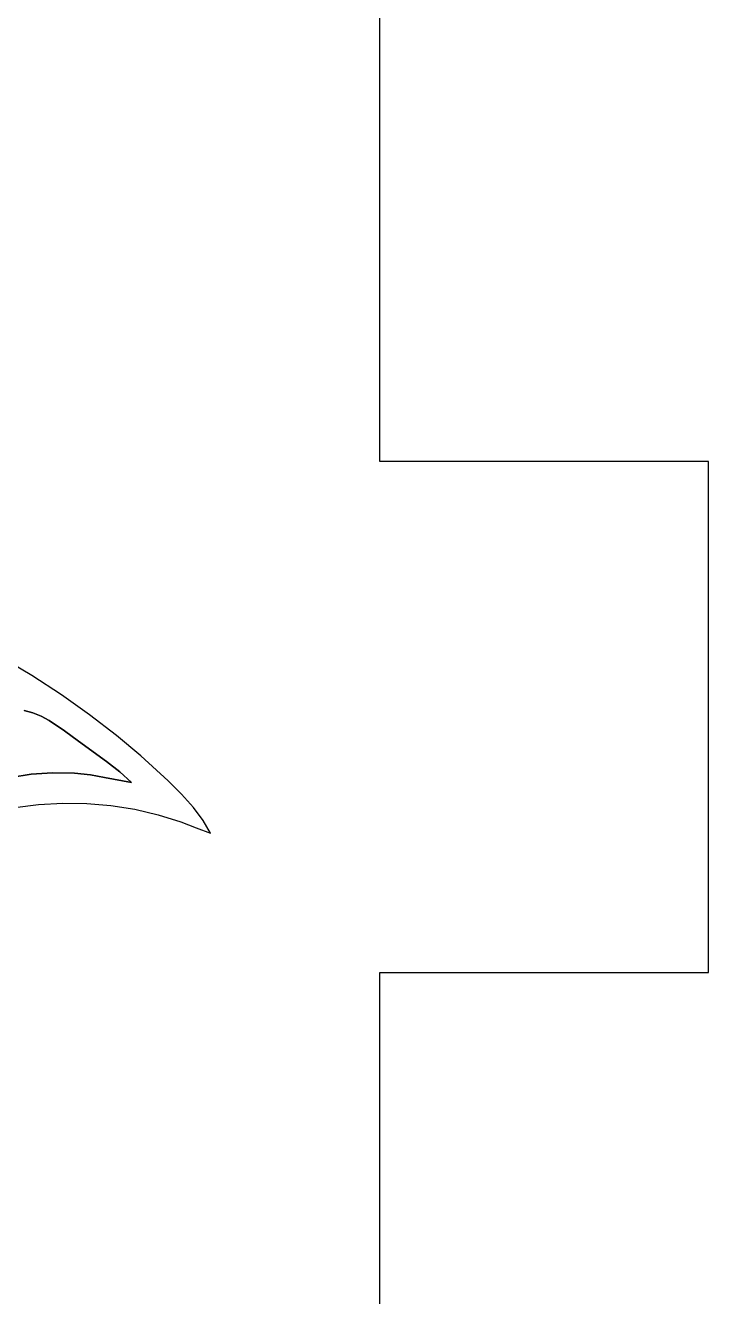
# Model space of a CAD drawing. Extents: x 1222 to 3994, y 2320 to 3800.
# Drawn here: x 2460.85 to 2473.32, y 3436.91 to 3460.13 of the extents above; entities that cross this region are included whole.
import ezdxf

# ---------------------------------------------------------------- set-up
doc = ezdxf.new("R2010")
doc.units = 0
doc.layers.add('____________', color=18, linetype='CONTINUOUS')
doc.layers.add('layer_1', color=250, linetype='CONTINUOUS')

msp = doc.modelspace()

# ---------------------------------------------------------------- linework, layer by layer
at = {"layer": '____________'}
msp.add_lwpolyline([(2467.319, 3433.494), (2467.319, 3442.827), (2473.319, 3442.827), (2473.319, 3452.161), (2467.319, 3452.161), (2467.319, 3461.494), (2473.319, 3461.494), (2473.319, 3470.827), (2467.319, 3470.827), (2467.319, 3480.161), (2399.319, 3480.161)], dxfattribs=at)
at = {"layer": 'layer_1'}
for points in [[(2460.652, 3445.841), (2461.086, 3445.899), (2461.526, 3445.923), (2461.966, 3445.916), (2462.406, 3445.877), (2462.841, 3445.809), (2463.267, 3445.71), (2463.683, 3445.583), (2463.961, 3445.471), (2464.223, 3445.375), (2464.093, 3445.603), (2463.913, 3445.843), (2463.695, 3446.088), (2463.453, 3446.332), (2462.95, 3446.788), (2462.509, 3447.156), (2462.018, 3447.536), (2461.502, 3447.901), (2460.964, 3448.25), (2460.409, 3448.582)], [(2460.825, 3447.616), (2460.981, 3447.574), (2461.133, 3447.511), (2461.281, 3447.43), (2461.561, 3447.241), (2461.816, 3447.051), (2462.324, 3446.684), (2462.571, 3446.491), (2462.784, 3446.297), (2462.287, 3446.392), (2462.033, 3446.437), (2461.744, 3446.468), (2461.34, 3446.475), (2460.953, 3446.448), (2460.579, 3446.392)], [(2460.579, 3446.392), (2460.953, 3446.448), (2461.34, 3446.475), (2461.744, 3446.468), (2462.033, 3446.437), (2462.287, 3446.392), (2462.784, 3446.297), (2462.571, 3446.491), (2462.324, 3446.684), (2461.816, 3447.051), (2461.561, 3447.241), (2461.281, 3447.43), (2461.133, 3447.511), (2460.981, 3447.574), (2460.825, 3447.616)]]:
    msp.add_lwpolyline(points, dxfattribs=at)

doc.saveas('drawing.dxf')
